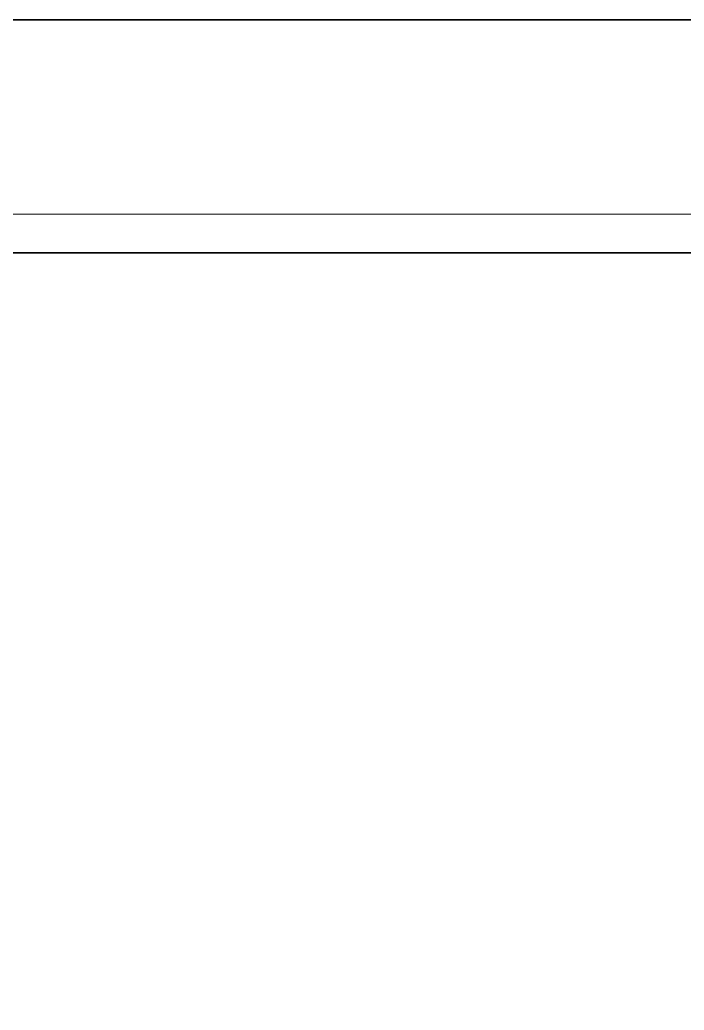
# Model space of a CAD drawing. Header units: millimetres. Extents: x -153298 to 620751, y -313239 to 250031.
# Drawn here: x 86097 to 86182.5, y -226542.7 to -226415.2 of the extents above; entities that cross this region are included whole.
import ezdxf

# ---------------------------------------------------------------- set-up
doc = ezdxf.new("R2010")
doc.units = ezdxf.units.MM
doc.linetypes.add('Centre', pattern=[31.75, 6.35, -4.7625, 15.875, -4.7625])
doc.linetypes.add('DPA_Hidden 50', pattern=[3, 2, -1])
for name, color, linetype, lineweight in [('A-DETL-GENF', 7, 'Continuous', 35), ('A-FLOR-E', 7, 'Continuous', 35), ('A-FLOR-LEVL', 7, 'Continuous', 35), ('A-GENM', 7, 'Continuous', 9)]:
    doc.layers.add(name, color=color, linetype=linetype, lineweight=lineweight)

# ---------------------------------------------------------------- blocks, each defined once
blk = doc.blocks.new('DPA_Drainage Gutter_Landscape_Type A - DPA_Drainage Gutter_Landscape_Type A-17274902-2150-01 ENTRANCE 1 ELEVATION 4')
at = {"layer": 'A-GENM', "color": 7}
for p, q in [((18973.31, 101455), (18628.9, 101455)), ((18628.9, 101455), (18973.31, 101455)), ((18973.31, 101455), (18628.9, 101455)), ((18628.9, 101455), (18973.31, 101455)), ((18973.31, 101455), (18628.9, 101455)), ((18628.9, 101455), (18973.31, 101455)), ((18973.31, 101455), (18628.9, 101455)), ((18628.9, 101455), (18973.31, 101455)), ((18973.31, 101455), (18628.9, 101455)), ((18628.9, 101455), (18973.31, 101455)), ((18973.31, 101455), (18628.9, 101455)), ((18628.9, 101455), (18973.31, 101455)), ((18973.31, 101455), (18628.9, 101455)), ((18628.9, 101455), (18973.31, 101455)), ((18973.31, 101455), (18628.9, 101455)), ((18628.9, 101455), (18973.31, 101455)), ((18973.31, 101455), (18628.9, 101455)), ((18628.9, 101455), (18973.31, 101455)), ((18973.31, 101455), (18628.9, 101455)), ((18628.9, 101455), (18973.31, 101455)), ((18973.31, 101455), (18628.9, 101455)), ((18628.9, 101455), (18973.31, 101455)), ((18973.31, 101455), (18628.9, 101455)), ((18628.9, 101455), (18973.31, 101455)), ((18973.31, 101455), (18628.9, 101455)), ((18628.9, 101455), (18973.31, 101455)), ((18973.31, 101455), (18628.9, 101455)), ((18628.9, 101455), (18973.31, 101455)), ((18628.9, 101455), (18973.31, 101455)), ((18824.41, 101455), (18747.9, 101455)), ((18747.9, 101455), (18824.41, 101455)), ((18824.41, 101455), (18747.9, 101455)), ((18747.9, 101455), (18824.41, 101455)), ((18824.41, 101455), (18747.9, 101455)), ((18747.9, 101455), (18824.41, 101455)), ((18824.41, 101455), (18747.9, 101455)), ((18747.9, 101455), (18824.41, 101455)), ((18824.41, 101455), (18747.9, 101455)), ((18747.9, 101455), (18824.41, 101455)), ((18824.41, 101455), (18747.9, 101455)), ((18747.9, 101455), (18824.41, 101455)), ((18824.41, 101455), (18747.9, 101455)), ((18747.9, 101455), (18824.41, 101455)), ((18824.41, 101455), (18747.9, 101455)), ((18747.9, 101455), (18824.41, 101455)), ((18824.41, 101455), (18747.9, 101455)), ((18747.9, 101455), (18824.41, 101455)), ((18824.41, 101455), (18747.9, 101455)), ((18747.9, 101455), (18824.41, 101455)), ((18824.41, 101455), (18747.9, 101455)), ((18747.9, 101455), (18824.41, 101455)), ((18824.41, 101455), (18747.9, 101455)), ((18747.9, 101455), (18824.41, 101455)), ((18824.41, 101455), (18747.9, 101455)), ((18747.9, 101455), (18824.41, 101455)), ((18824.41, 101455), (18747.9, 101455)), ((18747.9, 101455), (18824.41, 101455)), ((18824.41, 101455), (18747.9, 101455)), ((18747.9, 101455), (18824.41, 101455)), ((18824.41, 101455), (18747.9, 101455)), ((18747.9, 101455), (18824.41, 101455)), ((18824.41, 101455), (18747.9, 101455)), ((18747.9, 101455), (18824.41, 101455)), ((18824.41, 101455), (18747.9, 101455)), ((18747.9, 101455), (18824.41, 101455)), ((18824.41, 101455), (18747.9, 101455)), ((18747.9, 101455), (18824.41, 101455)), ((18824.41, 101455), (18747.9, 101455)), ((18747.9, 101455), (18824.41, 101455)), ((18824.41, 101455), (18747.9, 101455)), ((18747.9, 101455), (18824.41, 101455)), ((18824.41, 101455), (18747.9, 101455)), ((18747.9, 101455), (18824.41, 101455)), ((18824.41, 101455), (18747.9, 101455)), ((18747.9, 101455), (18824.41, 101455)), ((18824.41, 101455), (18747.9, 101455)), ((18747.9, 101455), (18824.41, 101455)), ((18824.41, 101455), (18747.9, 101455)), ((18747.9, 101455), (18824.41, 101455)), ((18824.41, 101455), (18747.9, 101455)), ((18747.9, 101455), (18824.41, 101455)), ((18824.41, 101455), (18747.9, 101455)), ((18747.9, 101455), (18824.41, 101455)), ((18824.41, 101455), (18747.9, 101455)), ((18747.9, 101455), (18824.41, 101455)), ((18824.41, 101455), (18747.9, 101455)), ((18747.9, 101455), (18824.41, 101455)), ((18824.41, 101455), (18747.9, 101455)), ((18747.9, 101455), (18824.41, 101455)), ((18824.41, 101455), (18747.9, 101455)), ((18747.9, 101455), (18824.41, 101455)), ((18824.41, 101455), (18747.9, 101455)), ((18747.9, 101455), (18824.41, 101455)), ((18824.41, 101455), (18747.9, 101455)), ((18747.9, 101455), (18824.41, 101455)), ((18824.41, 101455), (18747.9, 101455)), ((18747.9, 101455), (18824.41, 101455)), ((18824.41, 101455), (18747.9, 101455)), ((18747.9, 101455), (18824.41, 101455)), ((18824.41, 101455), (18747.9, 101455)), ((18747.9, 101455), (18824.41, 101455)), ((18824.41, 101455), (18747.9, 101455)), ((18747.9, 101455), (18824.41, 101455)), ((18824.41, 101455), (18747.9, 101455)), ((18747.9, 101455), (18824.41, 101455)), ((18824.41, 101455), (18747.9, 101455)), ((18747.9, 101455), (18824.41, 101455)), ((18824.41, 101455), (18747.9, 101455)), ((18747.9, 101455), (18824.41, 101455)), ((18824.41, 101455), (18747.9, 101455)), ((18747.9, 101455), (18824.41, 101455)), ((18824.41, 101455), (18747.9, 101455)), ((18747.9, 101455), (18824.41, 101455)), ((18824.41, 101455), (18747.9, 101455)), ((18747.9, 101455), (18824.41, 101455)), ((18824.41, 101455), (18747.9, 101455)), ((18747.9, 101455), (18824.41, 101455)), ((18824.41, 101455), (18747.9, 101455)), ((18747.9, 101455), (18824.41, 101455)), ((18824.41, 101455), (18747.9, 101455)), ((18747.9, 101455), (18824.41, 101455)), ((18824.41, 101455), (18747.9, 101455)), ((18747.9, 101455), (18824.41, 101455)), ((18824.41, 101455), (18747.9, 101455)), ((18747.9, 101455), (18824.41, 101455)), ((18824.41, 101455), (18747.9, 101455)), ((18747.9, 101455), (18824.41, 101455)), ((18824.41, 101455), (18747.9, 101455)), ((18747.9, 101455), (18824.41, 101455)), ((18824.41, 101455), (18747.9, 101455)), ((18747.9, 101455), (18824.41, 101455)), ((18824.41, 101455), (18747.9, 101455)), ((18747.9, 101455), (18824.41, 101455)), ((18824.41, 101455), (18747.9, 101455)), ((18747.9, 101455), (18824.41, 101455)), ((18824.41, 101455), (18747.9, 101455)), ((18747.9, 101455), (18824.41, 101455)), ((18824.41, 101455), (18747.9, 101455)), ((18747.9, 101455), (18824.41, 101455)), ((18824.41, 101455), (18747.9, 101455)), ((18747.9, 101455), (18824.41, 101455)), ((18824.41, 101455), (18747.9, 101455)), ((18747.9, 101455), (18824.41, 101455)), ((18824.41, 101455), (18747.9, 101455)), ((18747.9, 101455), (18824.41, 101455)), ((18824.41, 101455), (18747.9, 101455)), ((18747.9, 101455), (18824.41, 101455)), ((18824.41, 101455), (18747.9, 101455)), ((18747.9, 101455), (18824.41, 101455)), ((18824.41, 101455), (18747.9, 101455)), ((18747.9, 101455), (18824.41, 101455)), ((18824.41, 101455), (18747.9, 101455)), ((18747.9, 101455), (18824.41, 101455)), ((18824.41, 101455), (18747.9, 101455)), ((18747.9, 101455), (18824.41, 101455)), ((18824.41, 101455), (18747.9, 101455)), ((18747.9, 101455), (18824.41, 101455)), ((18824.41, 101455), (18747.9, 101455)), ((18747.9, 101455), (18824.41, 101455)), ((18824.41, 101455), (18747.9, 101455)), ((18747.9, 101455), (18824.41, 101455)), ((18824.41, 101455), (18747.9, 101455)), ((18747.9, 101455), (18824.41, 101455)), ((18824.41, 101455), (18747.9, 101455)), ((18747.9, 101455), (18824.41, 101455)), ((18824.41, 101455), (18747.9, 101455)), ((18747.9, 101455), (18824.41, 101455)), ((18824.41, 101455), (18747.9, 101455)), ((18747.9, 101455), (18824.41, 101455)), ((18824.41, 101455), (18747.9, 101455)), ((18747.9, 101455), (18824.41, 101455)), ((18824.41, 101455), (18747.9, 101455)), ((18747.9, 101455), (18824.41, 101455)), ((18824.41, 101455), (18747.9, 101455)), ((18747.9, 101455), (18824.41, 101455)), ((18824.41, 101455), (18747.9, 101455)), ((18747.9, 101455), (18824.41, 101455)), ((18824.41, 101455), (18747.9, 101455)), ((18747.9, 101455), (18824.41, 101455)), ((18824.41, 101455), (18747.9, 101455)), ((18747.9, 101455), (18824.41, 101455)), ((18824.41, 101455), (18747.9, 101455)), ((18747.9, 101455), (18824.41, 101455)), ((18824.41, 101455), (18747.9, 101455)), ((18747.9, 101455), (18824.41, 101455)), ((18824.41, 101455), (18747.9, 101455)), ((18747.9, 101455), (18824.41, 101455)), ((18824.41, 101455), (18747.9, 101455)), ((18747.9, 101455), (18824.41, 101455)), ((18824.41, 101455), (18747.9, 101455)), ((18747.9, 101455), (18824.41, 101455)), ((18824.41, 101455), (18747.9, 101455)), ((18747.9, 101455), (18824.41, 101455)), ((18824.41, 101455), (18747.9, 101455)), ((18747.9, 101455), (18824.41, 101455)), ((18824.41, 101455), (18747.9, 101455)), ((18747.9, 101455), (18824.41, 101455)), ((18824.41, 101455), (18747.9, 101455)), ((18747.9, 101455), (18824.41, 101455)), ((18824.41, 101455), (18747.9, 101455)), ((18747.9, 101455), (18824.41, 101455)), ((18824.41, 101455), (18747.9, 101455)), ((18747.9, 101455), (18824.41, 101455)), ((18824.41, 101455), (18747.9, 101455)), ((18747.9, 101455), (18824.41, 101455)), ((18824.41, 101455), (18747.9, 101455)), ((18747.9, 101455), (18824.41, 101455)), ((18824.41, 101455), (18747.9, 101455)), ((18747.9, 101455), (18824.41, 101455)), ((18824.41, 101455), (18747.9, 101455)), ((18747.9, 101455), (18824.41, 101455)), ((18824.41, 101455), (18747.9, 101455)), ((18747.9, 101455), (18824.41, 101455)), ((18824.41, 101455), (18747.9, 101455)), ((18747.9, 101455), (18824.41, 101455)), ((18824.41, 101455), (18747.9, 101455)), ((18747.9, 101455), (18824.41, 101455)), ((18824.41, 101455), (18747.9, 101455)), ((18747.9, 101455), (18824.41, 101455)), ((18824.41, 101455), (18747.9, 101455)), ((18747.9, 101455), (18824.41, 101455)), ((18824.41, 101455), (18747.9, 101455)), ((18747.9, 101455), (18824.41, 101455)), ((18824.41, 101455), (18747.9, 101455)), ((18747.9, 101455), (18824.41, 101455)), ((18824.41, 101455), (18747.9, 101455)), ((18747.9, 101455), (18824.41, 101455)), ((18824.41, 101455), (18747.9, 101455)), ((18747.9, 101455), (18824.41, 101455)), ((18824.41, 101455), (18747.9, 101455)), ((18747.9, 101455), (18824.41, 101455)), ((18824.41, 101455), (18747.9, 101455)), ((18747.9, 101455), (18824.41, 101455)), ((18824.41, 101455), (18747.9, 101455)), ((18747.9, 101455), (18824.41, 101455)), ((18824.41, 101455), (18747.9, 101455)), ((18747.9, 101455), (18824.41, 101455)), ((18824.41, 101455), (18747.9, 101455)), ((18747.9, 101455), (18824.41, 101455)), ((18824.41, 101455), (18747.9, 101455)), ((18747.9, 101455), (18824.41, 101455)), ((18824.41, 101455), (18747.9, 101455)), ((18747.9, 101455), (18824.41, 101455)), ((18824.41, 101455), (18747.9, 101455)), ((18747.9, 101455), (18824.41, 101455)), ((18824.41, 101455), (18747.9, 101455)), ((18747.9, 101455), (18824.41, 101455)), ((18824.41, 101455), (18747.9, 101455)), ((18747.9, 101455), (18824.41, 101455)), ((18824.41, 101455), (18747.9, 101455)), ((18747.9, 101455), (18824.41, 101455)), ((18824.41, 101455), (18747.9, 101455)), ((18747.9, 101455), (18824.41, 101455)), ((18824.41, 101455), (18747.9, 101455)), ((18747.9, 101455), (18824.41, 101455)), ((18824.41, 101455), (18747.9, 101455)), ((18747.9, 101455), (18824.41, 101455)), ((18824.41, 101455), (18747.9, 101455)), ((18747.9, 101455), (18824.41, 101455)), ((18824.41, 101455), (18747.9, 101455)), ((18747.9, 101455), (18824.41, 101455)), ((18824.41, 101455), (18747.9, 101455)), ((18747.9, 101455), (18824.41, 101455)), ((18824.41, 101455), (18747.9, 101455)), ((18747.9, 101455), (18824.41, 101455)), ((18824.41, 101455), (18747.9, 101455)), ((18747.9, 101455), (18824.41, 101455)), ((18824.41, 101455), (18747.9, 101455)), ((18747.9, 101455), (18824.41, 101455)), ((18824.41, 101455), (18747.9, 101455)), ((18747.9, 101455), (18824.41, 101455)), ((18824.41, 101455), (18747.9, 101455)), ((18747.9, 101455), (18824.41, 101455)), ((18824.41, 101455), (18747.9, 101455)), ((18747.9, 101455), (18824.41, 101455)), ((18824.41, 101455), (18747.9, 101455)), ((18747.9, 101455), (18824.41, 101455)), ((18824.41, 101455), (18747.9, 101455)), ((18747.9, 101455), (18824.41, 101455)), ((18824.41, 101455), (18747.9, 101455)), ((18747.9, 101455), (18824.41, 101455)), ((18824.41, 101455), (18747.9, 101455)), ((18747.9, 101455), (18824.41, 101455)), ((18824.41, 101455), (18747.9, 101455)), ((18747.9, 101455), (18824.41, 101455)), ((18824.41, 101455), (18747.9, 101455)), ((18747.9, 101455), (18824.41, 101455)), ((18824.41, 101455), (18747.9, 101455)), ((18747.9, 101455), (18824.41, 101455)), ((18824.41, 101455), (18747.9, 101455)), ((18747.9, 101455), (18824.41, 101455)), ((18824.41, 101455), (18747.9, 101455)), ((18747.9, 101455), (18824.41, 101455)), ((18824.41, 101455), (18747.9, 101455)), ((18747.9, 101455), (18824.41, 101455)), ((18824.41, 101455), (18747.9, 101455)), ((18747.9, 101455), (18824.41, 101455)), ((18824.41, 101455), (18747.9, 101455)), ((18747.9, 101455), (18824.41, 101455)), ((18824.41, 101455), (18747.9, 101455)), ((18747.9, 101455), (18824.41, 101455)), ((18824.41, 101455), (18747.9, 101455)), ((18747.9, 101455), (18824.41, 101455)), ((18824.41, 101455), (18747.9, 101455)), ((18747.9, 101455), (18824.41, 101455)), ((18824.41, 101455), (18747.9, 101455)), ((18747.9, 101455), (18824.41, 101455)), ((18824.41, 101455), (18747.9, 101455)), ((18747.9, 101455), (18824.41, 101455)), ((18824.41, 101455), (18747.9, 101455)), ((18747.9, 101455), (18824.41, 101455)), ((18824.41, 101455), (18747.9, 101455)), ((18747.9, 101455), (18824.41, 101455)), ((18824.41, 101455), (18747.9, 101455)), ((18747.9, 101455), (18824.41, 101455)), ((18824.41, 101455), (18747.9, 101455)), ((18747.9, 101455), (18824.41, 101455)), ((18824.41, 101455), (18747.9, 101455)), ((18747.9, 101455), (18824.41, 101455)), ((18824.41, 101455), (18747.9, 101455)), ((18747.9, 101455), (18824.41, 101455)), ((18824.41, 101455), (18747.9, 101455)), ((18747.9, 101455), (18824.41, 101455)), ((18824.41, 101455), (18747.9, 101455)), ((18747.9, 101455), (18824.41, 101455)), ((18824.41, 101455), (18747.9, 101455)), ((18747.9, 101455), (18824.41, 101455)), ((18824.41, 101455), (18747.9, 101455)), ((18747.9, 101455), (18824.41, 101455)), ((18824.41, 101455), (18747.9, 101455)), ((18747.9, 101455), (18824.41, 101455)), ((18824.41, 101455), (18747.9, 101455)), ((18747.9, 101455), (18824.41, 101455)), ((18824.41, 101455), (18747.9, 101455)), ((18747.9, 101455), (18824.41, 101455)), ((18824.41, 101455), (18747.9, 101455)), ((18747.9, 101455), (18824.41, 101455)), ((18824.41, 101455), (18747.9, 101455)), ((18747.9, 101455), (18824.41, 101455)), ((18824.41, 101455), (18747.9, 101455)), ((18747.9, 101455), (18824.41, 101455)), ((18824.41, 101455), (18747.9, 101455)), ((18747.9, 101455), (18824.41, 101455)), ((18824.41, 101455), (18747.9, 101455)), ((18747.9, 101455), (18824.41, 101455)), ((18824.41, 101455), (18747.9, 101455)), ((18747.9, 101455), (18824.41, 101455)), ((18824.41, 101455), (18747.9, 101455)), ((18747.9, 101455), (18824.41, 101455)), ((18824.41, 101455), (18747.9, 101455)), ((18747.9, 101455), (18824.41, 101455)), ((18824.41, 101455), (18747.9, 101455)), ((18747.9, 101455), (18824.41, 101455)), ((18824.41, 101455), (18747.9, 101455)), ((18747.9, 101455), (18824.41, 101455)), ((18824.41, 101455), (18747.9, 101455)), ((18747.9, 101455), (18824.41, 101455)), ((18824.41, 101455), (18747.9, 101455)), ((18747.9, 101455), (18824.41, 101455)), ((18824.41, 101455), (18747.9, 101455)), ((18747.9, 101455), (18824.41, 101455)), ((18824.41, 101455), (18747.9, 101455)), ((18747.9, 101455), (18824.41, 101455)), ((18824.41, 101455), (18747.9, 101455)), ((18747.9, 101455), (18824.41, 101455)), ((18824.41, 101455), (18747.9, 101455)), ((18747.9, 101455), (18824.41, 101455)), ((18824.41, 101455), (18747.9, 101455)), ((18747.9, 101455), (18824.41, 101455)), ((18824.41, 101455), (18747.9, 101455)), ((18747.9, 101455), (18824.41, 101455)), ((18824.41, 101455), (18747.9, 101455)), ((18747.9, 101455), (18824.41, 101455)), ((18824.41, 101455), (18747.9, 101455)), ((18747.9, 101455), (18824.41, 101455)), ((18824.41, 101455), (18747.9, 101455)), ((18747.9, 101455), (18824.41, 101455)), ((18824.41, 101455), (18747.9, 101455)), ((18747.9, 101455), (18824.41, 101455)), ((18824.41, 101455), (18747.9, 101455)), ((18747.9, 101455), (18824.41, 101455)), ((18824.41, 101455), (18747.9, 101455)), ((18747.9, 101455), (18824.41, 101455)), ((18824.41, 101455), (18747.9, 101455)), ((18747.9, 101455), (18824.41, 101455)), ((18824.41, 101455), (18747.9, 101455)), ((18747.9, 101455), (18824.41, 101455)), ((18824.41, 101455), (18747.9, 101455)), ((18747.9, 101455), (18824.41, 101455)), ((18824.41, 101455), (18747.9, 101455)), ((18747.9, 101455), (18824.41, 101455)), ((18824.41, 101455), (18747.9, 101455)), ((18747.9, 101455), (18824.41, 101455)), ((18824.41, 101455), (18747.9, 101455)), ((18747.9, 101455), (18824.41, 101455)), ((18824.41, 101455), (18747.9, 101455)), ((18747.9, 101455), (18824.41, 101455)), ((18824.41, 101455), (18747.9, 101455)), ((18747.9, 101455), (18824.41, 101455)), ((18824.41, 101455), (18747.9, 101455)), ((18747.9, 101455), (18824.41, 101455)), ((18824.41, 101455), (18747.9, 101455)), ((18747.9, 101455), (18824.41, 101455)), ((18824.41, 101455), (18747.9, 101455)), ((18747.9, 101455), (18824.41, 101455)), ((18824.41, 101455), (18747.9, 101455)), ((18747.9, 101455), (18824.41, 101455)), ((18824.41, 101455), (18747.9, 101455)), ((18747.9, 101455), (18824.41, 101455)), ((18824.41, 101455), (18747.9, 101455)), ((18747.9, 101455), (18824.41, 101455)), ((18824.41, 101455), (18747.9, 101455)), ((18747.9, 101455), (18824.41, 101455)), ((18824.41, 101455), (18747.9, 101455)), ((18747.9, 101455), (18824.41, 101455)), ((18824.41, 101455), (18747.9, 101455)), ((18747.9, 101455), (18824.41, 101455)), ((18824.41, 101455), (18747.9, 101455)), ((18747.9, 101455), (18824.41, 101455)), ((18824.41, 101455), (18747.9, 101455)), ((18747.9, 101455), (18824.41, 101455)), ((18824.41, 101455), (18747.9, 101455)), ((18747.9, 101455), (18824.41, 101455)), ((18824.41, 101455), (18747.9, 101455)), ((18747.9, 101455), (18824.41, 101455)), ((18824.41, 101455), (18747.9, 101455)), ((18747.9, 101455), (18824.41, 101455)), ((18824.41, 101455), (18747.9, 101455)), ((18747.9, 101455), (18824.41, 101455)), ((18824.41, 101455), (18747.9, 101455)), ((18747.9, 101455), (18824.41, 101455)), ((18824.41, 101455), (18747.9, 101455)), ((18747.9, 101455), (18824.41, 101455)), ((18824.41, 101455), (18747.9, 101455)), ((18747.9, 101455), (18824.41, 101455)), ((18824.41, 101455), (18747.9, 101455)), ((18747.9, 101455), (18824.41, 101455)), ((18824.41, 101455), (18747.9, 101455)), ((18747.9, 101455), (18824.41, 101455)), ((18824.41, 101455), (18747.9, 101455)), ((18747.9, 101455), (18824.41, 101455)), ((18824.41, 101455), (18747.9, 101455)), ((18747.9, 101455), (18824.41, 101455)), ((18824.41, 101455), (18747.9, 101455)), ((18747.9, 101455), (18824.41, 101455)), ((18824.41, 101455), (18747.9, 101455)), ((18747.9, 101455), (18824.41, 101455)), ((18824.41, 101455), (18747.9, 101455)), ((18747.9, 101455), (18824.41, 101455)), ((18824.41, 101455), (18747.9, 101455)), ((18747.9, 101455), (18824.41, 101455)), ((18824.41, 101455), (18747.9, 101455)), ((18747.9, 101455), (18824.41, 101455)), ((18824.41, 101455), (18747.9, 101455)), ((18747.9, 101455), (18824.41, 101455)), ((18824.41, 101455), (18747.9, 101455)), ((18747.9, 101455), (18824.41, 101455)), ((18824.41, 101455), (18747.9, 101455)), ((18747.9, 101455), (18824.41, 101455)), ((18824.41, 101455), (18747.9, 101455)), ((18747.9, 101455), (18824.41, 101455)), ((18824.41, 101455), (18747.9, 101455)), ((18747.9, 101455), (18824.41, 101455)), ((18824.41, 101455), (18747.9, 101455)), ((18747.9, 101455), (18824.41, 101455)), ((18824.41, 101455), (18747.9, 101455)), ((18747.9, 101455), (18824.41, 101455)), ((18824.41, 101455), (18747.9, 101455)), ((18747.9, 101455), (18824.41, 101455)), ((18824.41, 101455), (18747.9, 101455)), ((18747.9, 101455), (18824.41, 101455)), ((18824.41, 101455), (18747.9, 101455)), ((18747.9, 101455), (18824.41, 101455)), ((18824.41, 101455), (18747.9, 101455)), ((18747.9, 101455), (18824.41, 101455)), ((18824.41, 101455), (18747.9, 101455)), ((18747.9, 101455), (18824.41, 101455)), ((18824.41, 101455), (18747.9, 101455)), ((18747.9, 101455), (18824.41, 101455)), ((18824.41, 101455), (18747.9, 101455)), ((18747.9, 101455), (18824.41, 101455)), ((18824.41, 101455), (18747.9, 101455)), ((18747.9, 101455), (18824.41, 101455)), ((18824.41, 101455), (18747.9, 101455)), ((18747.9, 101455), (18824.41, 101455)), ((18824.41, 101455), (18747.9, 101455)), ((18747.9, 101455), (18824.41, 101455)), ((18824.41, 101455), (18747.9, 101455)), ((18747.9, 101455), (18824.41, 101455)), ((18824.41, 101455), (18747.9, 101455)), ((18747.9, 101455), (18824.41, 101455)), ((18824.41, 101455), (18747.9, 101455)), ((18747.9, 101455), (18824.41, 101455)), ((18824.41, 101455), (18747.9, 101455)), ((18747.9, 101455), (18824.41, 101455)), ((18824.41, 101455), (18747.9, 101455)), ((18747.9, 101455), (18824.41, 101455)), ((18824.41, 101455), (18747.9, 101455)), ((18747.9, 101455), (18824.41, 101455)), ((18824.41, 101455), (18747.9, 101455)), ((18747.9, 101455), (18824.41, 101455)), ((18824.41, 101455), (18747.9, 101455)), ((18747.9, 101455), (18824.41, 101455)), ((18824.41, 101455), (18747.9, 101455)), ((18747.9, 101455), (18824.41, 101455)), ((18824.41, 101455), (18747.9, 101455)), ((18747.9, 101455), (18824.41, 101455)), ((18824.41, 101455), (18747.9, 101455)), ((18747.9, 101455), (18824.41, 101455)), ((18824.41, 101455), (18747.9, 101455)), ((18747.9, 101455), (18824.41, 101455)), ((18824.41, 101455), (18747.9, 101455)), ((18747.9, 101455), (18824.41, 101455)), ((18824.41, 101455), (18747.9, 101455)), ((18747.9, 101455), (18824.41, 101455)), ((18824.41, 101455), (18747.9, 101455)), ((18747.9, 101455), (18824.41, 101455)), ((18824.41, 101455), (18747.9, 101455)), ((18747.9, 101455), (18824.41, 101455)), ((18824.41, 101455), (18747.9, 101455)), ((18747.9, 101455), (18824.41, 101455)), ((18824.41, 101455), (18747.9, 101455)), ((18747.9, 101455), (18824.41, 101455)), ((18824.41, 101455), (18747.9, 101455)), ((18747.9, 101455), (18824.41, 101455)), ((18824.41, 101455), (18747.9, 101455)), ((18747.9, 101455), (18824.41, 101455)), ((18824.41, 101455), (18747.9, 101455)), ((18747.9, 101455), (18824.41, 101455)), ((18824.41, 101455), (18747.9, 101455)), ((18747.9, 101455), (18824.41, 101455)), ((18824.41, 101455), (18747.9, 101455)), ((18747.9, 101455), (18824.41, 101455)), ((18824.41, 101455), (18747.9, 101455)), ((18747.9, 101455), (18824.41, 101455)), ((18824.41, 101455), (18747.9, 101455)), ((18747.9, 101455), (18824.41, 101455)), ((18824.41, 101455), (18747.9, 101455)), ((18747.9, 101455), (18824.41, 101455)), ((18824.41, 101455), (18747.9, 101455)), ((18747.9, 101455), (18824.41, 101455)), ((18824.41, 101455), (18747.9, 101455)), ((18747.9, 101455), (18824.41, 101455)), ((18824.41, 101455), (18747.9, 101455)), ((18747.9, 101455), (18824.41, 101455)), ((18824.41, 101455), (18747.9, 101455)), ((18747.9, 101455), (18824.41, 101455)), ((18824.41, 101455), (18747.9, 101455)), ((18747.9, 101455), (18824.41, 101455)), ((18824.41, 101455), (18747.9, 101455)), ((18747.9, 101455), (18824.41, 101455)), ((18824.41, 101455), (18747.9, 101455)), ((18747.9, 101455), (18824.41, 101455)), ((18824.41, 101455), (18747.9, 101455)), ((18747.9, 101455), (18824.41, 101455)), ((18824.41, 101455), (18747.9, 101455)), ((18747.9, 101455), (18824.41, 101455)), ((18824.41, 101455), (18747.9, 101455)), ((18747.9, 101455), (18824.41, 101455)), ((18824.41, 101455), (18747.9, 101455)), ((18747.9, 101455), (18824.41, 101455)), ((18824.41, 101455), (18747.9, 101455)), ((18747.9, 101455), (18824.41, 101455)), ((18824.41, 101455), (18747.9, 101455)), ((18747.9, 101455), (18824.41, 101455)), ((18824.41, 101455), (18747.9, 101455)), ((18747.9, 101455), (18824.41, 101455)), ((18824.41, 101455), (18747.9, 101455)), ((18747.9, 101455), (18824.41, 101455)), ((18824.41, 101455), (18747.9, 101455)), ((18747.9, 101455), (18824.41, 101455)), ((18824.41, 101455), (18747.9, 101455)), ((18747.9, 101455), (18824.41, 101455)), ((18824.41, 101455), (18747.9, 101455)), ((18747.9, 101455), (18824.41, 101455)), ((18824.41, 101455), (18747.9, 101455)), ((18747.9, 101455), (18824.41, 101455)), ((18824.41, 101455), (18747.9, 101455)), ((18747.9, 101455), (18824.41, 101455)), ((18824.41, 101455), (18747.9, 101455)), ((18747.9, 101455), (18824.41, 101455)), ((18824.41, 101455), (18747.9, 101455)), ((18747.9, 101455), (18824.41, 101455)), ((18824.41, 101455), (18747.9, 101455)), ((18747.9, 101455), (18824.41, 101455)), ((18824.41, 101455), (18747.9, 101455)), ((18747.9, 101455), (18824.41, 101455)), ((18824.41, 101455), (18747.9, 101455)), ((18747.9, 101455), (18824.41, 101455)), ((18824.41, 101455), (18747.9, 101455)), ((18747.9, 101455), (18824.41, 101455)), ((18824.41, 101455), (18747.9, 101455)), ((18747.9, 101455), (18824.41, 101455)), ((18824.41, 101455), (18747.9, 101455)), ((18747.9, 101455), (18824.41, 101455)), ((18824.41, 101455), (18747.9, 101455)), ((18747.9, 101455), (18824.41, 101455)), ((18824.41, 101455), (18747.9, 101455)), ((18747.9, 101455), (18824.41, 101455)), ((18824.41, 101455), (18747.9, 101455)), ((18747.9, 101455), (18824.41, 101455)), ((18824.41, 101455), (18747.9, 101455)), ((18747.9, 101455), (18824.41, 101455)), ((18824.41, 101455), (18747.9, 101455)), ((18747.9, 101455), (18824.41, 101455)), ((18824.41, 101455), (18747.9, 101455)), ((18747.9, 101455), (18824.41, 101455)), ((18824.41, 101455), (18747.9, 101455)), ((18747.9, 101455), (18824.41, 101455)), ((18824.41, 101455), (18747.9, 101455)), ((18747.9, 101455), (18824.41, 101455)), ((18824.41, 101455), (18747.9, 101455)), ((18747.9, 101455), (18824.41, 101455)), ((18824.41, 101455), (18747.9, 101455)), ((18747.9, 101455), (18824.41, 101455)), ((18824.41, 101455), (18747.9, 101455)), ((18747.9, 101455), (18824.41, 101455)), ((18824.41, 101455), (18747.9, 101455)), ((18747.9, 101455), (18824.41, 101455)), ((18824.41, 101455), (18747.9, 101455)), ((18747.9, 101455), (18824.41, 101455)), ((18824.41, 101455), (18747.9, 101455)), ((18747.9, 101455), (18824.41, 101455)), ((18824.41, 101455), (18747.9, 101455)), ((18747.9, 101455), (18824.41, 101455)), ((18824.41, 101455), (18747.9, 101455)), ((18747.9, 101455), (18824.41, 101455)), ((18824.41, 101455), (18747.9, 101455)), ((18747.9, 101455), (18824.41, 101455)), ((18824.41, 101455), (18747.9, 101455)), ((18747.9, 101455), (18824.41, 101455)), ((18824.41, 101455), (18747.9, 101455)), ((18747.9, 101455), (18824.41, 101455)), ((18824.41, 101455), (18747.9, 101455)), ((18747.9, 101455), (18824.41, 101455)), ((18824.41, 101455), (18747.9, 101455)), ((18747.9, 101455), (18824.41, 101455)), ((18824.41, 101455), (18747.9, 101455)), ((18747.9, 101455), (18824.41, 101455)), ((18824.41, 101455), (18747.9, 101455)), ((18747.9, 101455), (18824.41, 101455)), ((18824.41, 101455), (18747.9, 101455)), ((18747.9, 101455), (18824.41, 101455)), ((18824.41, 101455), (18747.9, 101455)), ((18747.9, 101455), (18824.41, 101455)), ((18824.41, 101455), (18747.9, 101455)), ((18747.9, 101455), (18824.41, 101455)), ((18824.41, 101455), (18747.9, 101455)), ((18747.9, 101455), (18824.41, 101455)), ((18824.41, 101455), (18747.9, 101455)), ((18747.9, 101455), (18824.41, 101455)), ((18824.41, 101455), (18747.9, 101455)), ((18747.9, 101455), (18824.41, 101455)), ((18824.41, 101455), (18747.9, 101455)), ((18747.9, 101455), (18824.41, 101455)), ((18824.41, 101455), (18747.9, 101455)), ((18747.9, 101455), (18824.41, 101455)), ((18824.41, 101455), (18747.9, 101455)), ((18747.9, 101455), (18824.41, 101455)), ((18824.41, 101455), (18747.9, 101455)), ((18747.9, 101455), (18824.41, 101455)), ((18824.41, 101455), (18747.9, 101455)), ((18747.9, 101455), (18824.41, 101455)), ((18824.41, 101455), (18747.9, 101455)), ((18747.9, 101455), (18824.41, 101455)), ((18824.41, 101455), (18747.9, 101455)), ((18747.9, 101455), (18824.41, 101455)), ((18824.41, 101455), (18747.9, 101455)), ((18747.9, 101455), (18824.41, 101455)), ((18824.41, 101455), (18747.9, 101455)), ((18747.9, 101455), (18824.41, 101455)), ((18824.41, 101455), (18747.9, 101455)), ((18747.9, 101455), (18824.41, 101455)), ((18824.41, 101455), (18747.9, 101455)), ((18747.9, 101455), (18824.41, 101455)), ((18824.41, 101455), (18747.9, 101455)), ((18747.9, 101455), (18824.41, 101455)), ((18824.41, 101455), (18747.9, 101455)), ((18747.9, 101455), (18824.41, 101455)), ((18824.41, 101455), (18747.9, 101455)), ((18747.9, 101455), (18824.41, 101455)), ((18824.41, 101455), (18747.9, 101455)), ((18747.9, 101455), (18824.41, 101455)), ((18824.41, 101455), (18747.9, 101455)), ((18747.9, 101455), (18824.41, 101455)), ((18824.41, 101455), (18747.9, 101455)), ((18747.9, 101455), (18824.41, 101455)), ((18824.41, 101455), (18747.9, 101455)), ((18747.9, 101455), (18824.41, 101455)), ((18824.41, 101455), (18747.9, 101455)), ((18747.9, 101455), (18824.41, 101455)), ((18824.41, 101455), (18747.9, 101455)), ((18747.9, 101455), (18824.41, 101455)), ((18824.41, 101455), (18747.9, 101455)), ((18747.9, 101455), (18824.41, 101455)), ((18824.41, 101455), (18747.9, 101455)), ((18747.9, 101455), (18824.41, 101455)), ((18824.41, 101455), (18747.9, 101455)), ((18747.9, 101455), (18824.41, 101455)), ((18824.41, 101455), (18747.9, 101455)), ((18747.9, 101455), (18824.41, 101455)), ((18824.41, 101455), (18747.9, 101455)), ((18747.9, 101455), (18824.41, 101455)), ((18824.41, 101455), (18747.9, 101455)), ((18747.9, 101455), (18824.41, 101455)), ((18824.41, 101455), (18747.9, 101455)), ((18747.9, 101455), (18824.41, 101455)), ((18824.41, 101455), (18747.9, 101455)), ((18747.9, 101455), (18824.41, 101455)), ((18824.41, 101455), (18747.9, 101455)), ((18747.9, 101455), (18824.41, 101455)), ((18824.41, 101455), (18747.9, 101455)), ((18747.9, 101455), (18824.41, 101455)), ((18824.41, 101455), (18747.9, 101455)), ((18747.9, 101455), (18824.41, 101455)), ((18824.41, 101455), (18747.9, 101455)), ((18747.9, 101455), (18824.41, 101455)), ((18824.41, 101455), (18747.9, 101455)), ((18747.9, 101455), (18824.41, 101455)), ((18824.41, 101455), (18747.9, 101455)), ((18747.9, 101455), (18824.41, 101455)), ((18824.41, 101455), (18747.9, 101455)), ((18747.9, 101455), (18824.41, 101455)), ((18824.41, 101455), (18747.9, 101455)), ((18747.9, 101455), (18824.41, 101455)), ((18824.41, 101455), (18747.9, 101455)), ((18747.9, 101455), (18824.41, 101455)), ((18824.41, 101455), (18747.9, 101455)), ((18747.9, 101455), (18824.41, 101455)), ((18824.41, 101455), (18747.9, 101455)), ((18747.9, 101455), (18824.41, 101455)), ((18824.41, 101455), (18747.9, 101455)), ((18747.9, 101455), (18824.41, 101455)), ((18824.41, 101455), (18747.9, 101455)), ((18747.9, 101455), (18824.41, 101455)), ((18824.41, 101455), (18747.9, 101455)), ((18747.9, 101455), (18824.41, 101455)), ((18824.41, 101455), (18747.9, 101455)), ((18747.9, 101455), (18824.41, 101455)), ((18824.41, 101455), (18747.9, 101455)), ((18747.9, 101455), (18824.41, 101455)), ((18824.41, 101455), (18747.9, 101455)), ((18747.9, 101455), (18824.41, 101455)), ((18824.41, 101455), (18747.9, 101455)), ((18747.9, 101455), (18824.41, 101455)), ((18824.41, 101455), (18747.9, 101455)), ((18747.9, 101455), (18824.41, 101455)), ((18824.41, 101455), (18747.9, 101455)), ((18747.9, 101455), (18824.41, 101455)), ((18824.41, 101455), (18747.9, 101455)), ((18747.9, 101455), (18824.41, 101455)), ((18824.41, 101455), (18747.9, 101455)), ((18747.9, 101455), (18824.41, 101455)), ((18824.41, 101455), (18747.9, 101455)), ((18747.9, 101455), (18824.41, 101455)), ((18824.41, 101455), (18747.9, 101455)), ((18747.9, 101455), (18824.41, 101455)), ((18824.41, 101455), (18747.9, 101455)), ((18747.9, 101455), (18824.41, 101455)), ((18824.41, 101455), (18747.9, 101455)), ((18747.9, 101455), (18824.41, 101455)), ((18824.41, 101455), (18747.9, 101455)), ((18747.9, 101455), (18824.41, 101455)), ((18824.41, 101455), (18747.9, 101455)), ((18747.9, 101455), (18824.41, 101455)), ((18824.41, 101455), (18747.9, 101455)), ((18747.9, 101455), (18824.41, 101455)), ((18824.41, 101455), (18747.9, 101455)), ((18747.9, 101455), (18824.41, 101455)), ((18824.41, 101455), (18747.9, 101455)), ((18747.9, 101455), (18824.41, 101455)), ((18824.41, 101455), (18747.9, 101455)), ((18747.9, 101455), (18824.41, 101455)), ((18824.41, 101455), (18747.9, 101455)), ((18747.9, 101455), (18824.41, 101455)), ((18824.41, 101455), (18747.9, 101455)), ((18747.9, 101455), (18824.41, 101455)), ((18824.41, 101455), (18747.9, 101455)), ((18747.9, 101455), (18824.41, 101455)), ((18824.41, 101455), (18747.9, 101455)), ((18747.9, 101455), (18824.41, 101455)), ((18824.41, 101455), (18747.9, 101455)), ((18747.9, 101455), (18824.41, 101455)), ((18824.41, 101455), (18747.9, 101455)), ((18747.9, 101455), (18824.41, 101455)), ((18824.41, 101455), (18747.9, 101455)), ((18747.9, 101455), (18824.41, 101455)), ((18824.41, 101455), (18747.9, 101455)), ((18747.9, 101455), (18824.41, 101455)), ((18824.41, 101455), (18747.9, 101455)), ((18747.9, 101455), (18824.41, 101455)), ((18824.41, 101455), (18747.9, 101455)), ((18747.9, 101455), (18824.41, 101455)), ((18824.41, 101455), (18747.9, 101455)), ((18747.9, 101455), (18824.41, 101455)), ((18824.41, 101455), (18747.9, 101455)), ((18747.9, 101455), (18824.41, 101455)), ((18824.41, 101455), (18747.9, 101455)), ((18747.9, 101455), (18824.41, 101455)), ((18824.41, 101455), (18747.9, 101455)), ((18747.9, 101455), (18824.41, 101455)), ((18824.41, 101455), (18747.9, 101455)), ((18747.9, 101455), (18824.41, 101455)), ((18824.41, 101455), (18747.9, 101455)), ((18747.9, 101455), (18824.41, 101455)), ((18824.41, 101455), (18747.9, 101455)), ((18747.9, 101455), (18824.41, 101455)), ((18824.41, 101455), (18747.9, 101455)), ((18747.9, 101455), (18824.41, 101455)), ((18824.41, 101455), (18747.9, 101455)), ((18747.9, 101455), (18824.41, 101455)), ((18824.41, 101455), (18747.9, 101455)), ((18747.9, 101455), (18824.41, 101455)), ((18824.41, 101455), (18747.9, 101455)), ((18747.9, 101455), (18824.41, 101455)), ((18824.41, 101455), (18747.9, 101455)), ((18747.9, 101455), (18824.41, 101455)), ((18824.41, 101455), (18747.9, 101455)), ((18747.9, 101455), (18824.41, 101455)), ((18824.41, 101455), (18747.9, 101455)), ((18747.9, 101455), (18824.41, 101455)), ((18824.41, 101455), (18747.9, 101455)), ((18747.9, 101455), (18824.41, 101455)), ((18824.41, 101455), (18747.9, 101455)), ((18747.9, 101455), (18824.41, 101455)), ((18824.41, 101455), (18747.9, 101455)), ((18747.9, 101455), (18824.41, 101455)), ((18824.41, 101455), (18747.9, 101455)), ((18747.9, 101455), (18824.41, 101455)), ((18824.41, 101455), (18747.9, 101455)), ((18747.9, 101455), (18824.41, 101455)), ((18824.41, 101455), (18747.9, 101455)), ((18747.9, 101455), (18824.41, 101455)), ((18824.41, 101455), (18747.9, 101455)), ((18747.9, 101455), (18824.41, 101455)), ((18824.41, 101455), (18747.9, 101455)), ((18747.9, 101455), (18824.41, 101455)), ((18824.41, 101455), (18747.9, 101455)), ((18747.9, 101455), (18824.41, 101455)), ((18824.41, 101455), (18747.9, 101455)), ((18747.9, 101455), (18824.41, 101455)), ((18824.41, 101455), (18747.9, 101455)), ((18747.9, 101455), (18824.41, 101455)), ((18824.41, 101455), (18747.9, 101455)), ((18747.9, 101455), (18824.41, 101455)), ((18824.41, 101455), (18747.9, 101455)), ((18747.9, 101455), (18824.41, 101455)), ((18824.41, 101455), (18747.9, 101455)), ((18747.9, 101455), (18824.41, 101455)), ((18824.41, 101455), (18747.9, 101455)), ((18747.9, 101455), (18824.41, 101455)), ((18824.41, 101455), (18747.9, 101455)), ((18747.9, 101455), (18824.41, 101455)), ((18824.41, 101455), (18747.9, 101455)), ((18747.9, 101455), (18824.41, 101455)), ((18824.41, 101455), (18747.9, 101455)), ((18747.9, 101455), (18824.41, 101455)), ((18824.41, 101455), (18747.9, 101455)), ((18747.9, 101455), (18824.41, 101455)), ((18824.41, 101455), (18747.9, 101455)), ((18747.9, 101455), (18824.41, 101455)), ((18824.41, 101455), (18747.9, 101455)), ((18747.9, 101455), (18824.41, 101455)), ((18824.41, 101455), (18747.9, 101455)), ((18747.9, 101455), (18824.41, 101455)), ((18824.41, 101455), (18747.9, 101455)), ((18747.9, 101455), (18824.41, 101455)), ((18824.41, 101455), (18747.9, 101455)), ((18747.9, 101455), (18824.41, 101455)), ((18824.41, 101455), (18747.9, 101455)), ((18824.41, 101455), (18747.9, 101455)), ((18747.9, 101455), (18824.41, 101455)), ((18824.41, 101455), (18747.9, 101455)), ((18747.9, 101455), (18824.41, 101455)), ((18824.41, 101455), (18747.9, 101455)), ((18747.9, 101455), (18824.41, 101455)), ((18824.41, 101455), (18747.9, 101455)), ((18747.9, 101455), (18824.41, 101455)), ((18824.41, 101455), (18747.9, 101455)), ((18747.9, 101455), (18824.41, 101455)), ((18824.41, 101455), (18747.9, 101455)), ((18747.9, 101455), (18824.41, 101455)), ((18824.41, 101455), (18747.9, 101455)), ((18747.9, 101455), (18824.41, 101455)), ((18824.41, 101455), (18747.9, 101455)), ((18747.9, 101455), (18824.41, 101455)), ((18824.41, 101455), (18747.9, 101455)), ((18747.9, 101455), (18824.41, 101455)), ((18824.41, 101455), (18747.9, 101455)), ((18747.9, 101455), (18824.41, 101455)), ((18824.41, 101455), (18747.9, 101455)), ((18747.9, 101455), (18824.41, 101455)), ((18824.41, 101455), (18747.9, 101455)), ((18747.9, 101455), (18824.41, 101455)), ((18824.41, 101455), (18747.9, 101455)), ((18747.9, 101455), (18824.41, 101455)), ((18824.41, 101455), (18747.9, 101455)), ((18747.9, 101455), (18824.41, 101455)), ((18824.41, 101455), (18747.9, 101455)), ((18747.9, 101455), (18824.41, 101455)), ((18824.41, 101455), (18747.9, 101455)), ((18747.9, 101455), (18824.41, 101455)), ((18824.41, 101455), (18747.9, 101455)), ((18747.9, 101455), (18824.41, 101455)), ((18824.41, 101455), (18747.9, 101455)), ((18747.9, 101455), (18824.41, 101455)), ((18824.41, 101455), (18747.9, 101455)), ((18747.9, 101455), (18824.41, 101455)), ((18824.41, 101455), (18747.9, 101455)), ((18747.9, 101455), (18824.41, 101455)), ((18824.41, 101455), (18747.9, 101455)), ((18747.9, 101455), (18824.41, 101455)), ((18824.41, 101455), (18747.9, 101455)), ((18747.9, 101455), (18824.41, 101455)), ((18824.41, 101455), (18747.9, 101455)), ((18747.9, 101455), (18824.41, 101455))]:
    blk.add_line(p, q, dxfattribs=at)
blk = doc.blocks.new('DPA_AN_Callout - DPA_AN_Callout-15536224-2150-01 ENTRANCE 1 ELEVATION 4')
at = {"layer": 'A-DETL-GENF', "color": 7, "linetype": 'DPA_Hidden 50', "lineweight": 50}
blk.add_arc((18802.14, 101451.74), 500, 270, 0, dxfattribs=at)

msp = doc.modelspace()

# ---------------------------------------------------------------- linework, layer by layer
at = {"layer": 'A-FLOR-E', "color": 7}
for p, q in [((86318.3108, -226415.1981), (86080.6233, -226415.1981)), ((86080.6233, -226415.1981), (86318.3108, -226415.1981)), ((78660.1469, -226445.1981), (86491.2815, -226445.1981))]:
    msp.add_line(p, q, dxfattribs=at)
at = {"layer": 'A-FLOR-LEVL', "color": 7, "linetype": 'Centre'}
msp.add_line((60861.2198, -226445.1981), (103364.1634, -226445.1981), dxfattribs=at)

# ---------------------------------------------------------------- block references
at = {"layer": 'A-DETL-GENF', "color": 7}
msp.add_blockref('DPA_AN_Callout - DPA_AN_Callout-15536224-2150-01 ENTRANCE 1 ELEVATION 4', (67352.626, -327895.1981), dxfattribs=at)
at = {"layer": 'A-GENM', "color": 7}
msp.add_blockref('DPA_Drainage Gutter_Landscape_Type A - DPA_Drainage Gutter_Landscape_Type A-17274902-2150-01 ENTRANCE 1 ELEVATION 4', (67352.626, -327895.1981), dxfattribs=at)

doc.saveas('drawing.dxf')
